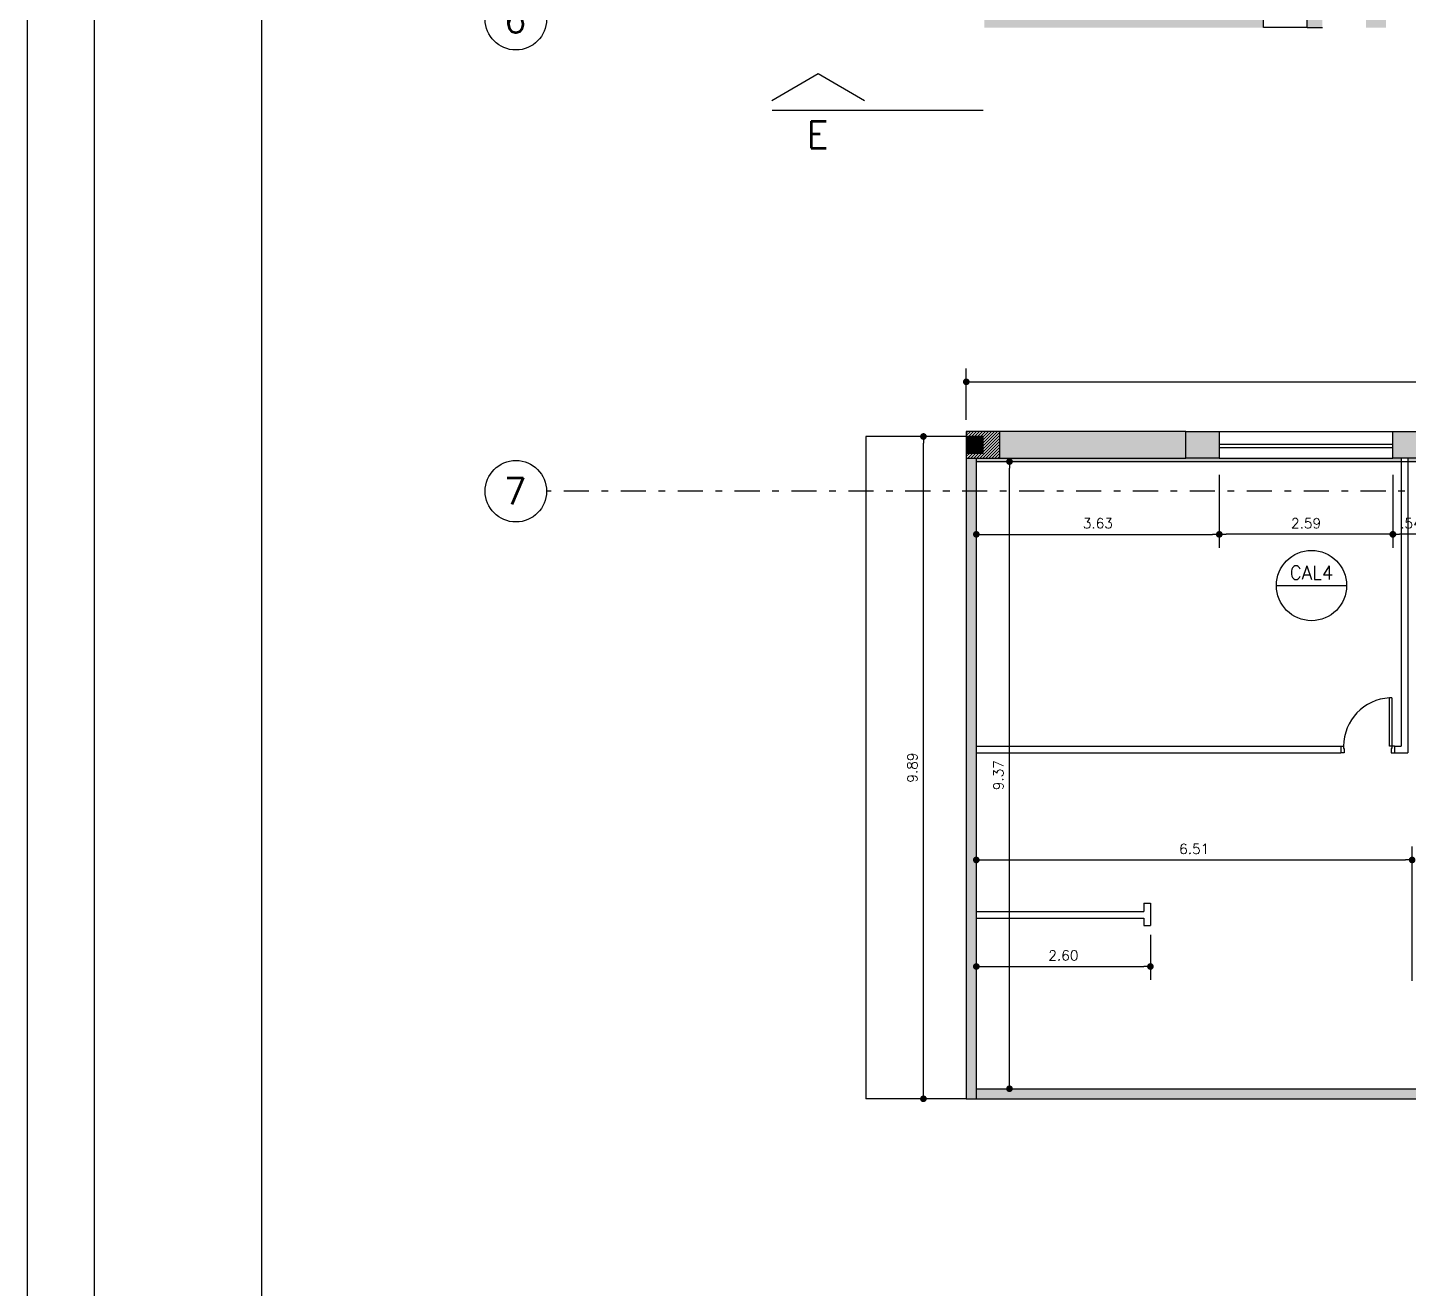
# Model space of a CAD drawing. Extents: x -14 to 107, y -33 to 53.
# Drawn here: x -13.7 to 6.92, y -2.83 to 16 of the extents above; entities that cross this region are included whole.
import ezdxf
from ezdxf.enums import TextEntityAlignment as Align

# ---------------------------------------------------------------- set-up
doc = ezdxf.new("R2010")
doc.units = 0
doc.header["$LTSCALE"] = 1.5
doc.header["$MEASUREMENT"] = 0
doc.linetypes.add('DASHDOT', pattern=[1, 0.5, -0.25, 0, -0.25])
doc.linetypes.add('HIDDEN', pattern=[0.375, 0.25, -0.125])
doc.layers.get('0').update_dxf_attribs({"linetype": 'CONTINUOUS'})
for name, color, linetype in [('A-PAREDE', 3, 'CONTINUOUS'), ('COTAS', 7, 'CONTINUOUS'), ('EIXOS', 32, 'DASHDOT'), ('N-HACHURA', 1, 'HIDDEN'), ('N-LNHVISTA', 7, 'CONTINUOUS'), ('N-NOTACOES', 6, 'CONTINUOUS'), ('PILAR', 7, 'CONTINUOUS'), ('PILARNOVO', 4, 'CONTINUOUS'), ('REVEST', 2, 'CONTINUOUS'), ('SOLID', 251, 'CONTINUOUS'), ('T-FOLHA', 7, 'CONTINUOUS')]:
    doc.layers.add(name, color=color, linetype=linetype)
doc.styles.add('COTA', font='romans.shx')
doc.styles.add('ROMANS', font='romans')
doc.dimstyles.new('DG060-1', dxfattribs={"dimscale": 0.1, "dimtxt": 1.5, "dimasz": 1, "dimexe": 2, "dimexo": 2.5, "dimgap": 0.9, "dimtad": 1, "dimzin": 4, "dimdsep": 46, "dimtxsty": 'COTA', "dimblk": 'DOT', "dimblk1": 'DOT', "dimblk2": 'DOT', "dimsah": 1, "dimcen": 0.09, "dimclrd": 1, "dimclre": 1, "dimclrt": 2, "dimadec": 0, "dimazin": 0, "dimtfac": 1, "dimtdec": 4, "dimtix": 1, "dimtmove": 2, "dimatfit": 3, "dimldrblk": 'DOT', "dimfxl": 1, "dimtvp": 2, "dimtolj": 1, "dimtzin": 0, "dimarcsym": 0})

# ---------------------------------------------------------------- blocks, each defined once
blk = doc.blocks.new('N-1115')
at = {"layer": 'N-NOTACOES'}
blk.add_line((-0.0315, 0), (0, 0), dxfattribs=at)
blk.add_lwpolyline([(-0.03155, 0.00146), (-0.02463, 0.00546), (-0.0177, 0.00146)], dxfattribs=at)
at = {"layer": 'N-NOTACOES', "style": 'ROMANS'}
blk.add_attdef('A', (-0.02637, -0.00565), '', height=0.004, dxfattribs=at)
blk = doc.blocks.new('EIXOE')
ref = blk.add_blockref('N-1115', (1.415, 14.767), dxfattribs=dict(xscale=-100, yscale=100, zscale=100, rotation=180))
ref.add_attrib('A', 'E', (-1.222, 15.333), dxfattribs={"layer": 'N-NOTACOES', "height": 0.4, "rotation": 180, "style": 'ROMANS', "text_generation_flag": 2})
blk = doc.blocks.new('DOT')
at = {"color": 0, "linetype": 'ByBlock'}
blk.add_line((-0.5, 0), (-1, 0), dxfattribs=at)
at = {"color": 0, "linetype": 'ByBlock', "const_width": 0.5}
blk.add_lwpolyline([(-0.25, 0, 1), (0.25, 0, 1)], format="xyb", close=True, dxfattribs=at)
blk = doc.blocks.new('*D118')
at = {"color": 1, "linetype": 'ByBlock'}
for p, q in [((0.071, 9.893), (-0.519, 9.893)), ((-0.319, 0.1), (-0.319, 9.793)), ((0.071, 0), (-0.519, 0))]:
    blk.add_line(p, q, dxfattribs=at)
at = {"color": 1, "linetype": 'ByBlock', "xscale": 0.1, "yscale": 0.1, "zscale": 0.1}
for p, rotation in [((-0.319, 9.893), 90), ((-0.319, 0), 270)]:
    blk.add_blockref('DOT', p, dxfattribs=dict(at, rotation=rotation))
at = {"color": 2, "linetype": 'ByBlock', "insert": (-0.484, 4.947), "char_height": 0.15, "attachment_point": 5, "rotation": 90, "style": 'COTA'}
blk.add_mtext('\\A1;9.89', dxfattribs=at)
blk = doc.blocks.new('*D119')
at = {"color": 1, "linetype": 'ByBlock'}
for p, q in [((0.321, 10.143), (0.321, 10.909)), ((20.153, 10.143), (20.153, 10.909)), ((0.421, 10.709), (20.053, 10.709))]:
    blk.add_line(p, q, dxfattribs=at)
at = {"color": 1, "linetype": 'ByBlock', "xscale": 0.1, "yscale": 0.1, "zscale": 0.1, "rotation": 180}
blk.add_blockref('DOT', (0.321, 10.709), dxfattribs=at)
at = {"color": 1, "linetype": 'ByBlock', "xscale": 0.1, "yscale": 0.1, "zscale": 0.1}
blk.add_blockref('DOT', (20.153, 10.709), dxfattribs=at)
at = {"color": 2, "linetype": 'ByBlock', "insert": (10.237, 10.874), "char_height": 0.15, "attachment_point": 5, "style": 'COTA'}
blk.add_mtext('\\A1;19.83', dxfattribs=at)
blk = doc.blocks.new('*D136')
at = {"color": 1, "linetype": 'ByBlock'}
for p, q in [((4.23, 16.658), (4.23, 16.299)), ((4.33, 16.499), (8.79, 16.499)), ((8.89, 16.185), (8.89, 16.699))]:
    blk.add_line(p, q, dxfattribs=at)
at = {"color": 1, "linetype": 'ByBlock', "xscale": 0.1, "yscale": 0.1, "zscale": 0.1, "rotation": 180}
blk.add_blockref('DOT', (4.23, 16.499), dxfattribs=at)
at = {"color": 1, "linetype": 'ByBlock', "xscale": 0.1, "yscale": 0.1, "zscale": 0.1}
blk.add_blockref('DOT', (8.89, 16.499), dxfattribs=at)
at = {"color": 2, "linetype": 'ByBlock', "insert": (6.082, 16.664), "char_height": 0.15, "attachment_point": 5, "style": 'COTA'}
blk.add_mtext('\\A1;4.66', dxfattribs=at)
blk = doc.blocks.new('N-1411')
at = {"layer": 'N-NOTACOES', "color": 1}
blk.add_line((-0.00525, 0), (0.00525, 0), dxfattribs=at)
blk.add_circle((0, 0), 0.00525, dxfattribs=at)
at = {"layer": 'N-NOTACOES', "color": 2, "style": 'ROMANS'}
for tag, p in [('ESQUADRIA', (0, 0.00192)), ('NUMERO', (0.00026, -0.00256))]:
    blk.add_attdef(tag, text='', height=0.002, dxfattribs=at).set_placement(p, align=Align.MIDDLE)
blk = doc.blocks.new('*D246')
at = {"color": 1, "linetype": 'ByBlock'}
for p, q in [((-0.61, -36.703), (-0.61, -37.79)), ((1.98, -36.703), (1.98, -37.79)), ((1.88, -37.59), (-0.51, -37.59))]:
    blk.add_line(p, q, dxfattribs=at)
at = {"color": 1, "linetype": 'ByBlock', "xscale": 0.1, "yscale": 0.1, "zscale": 0.1, "rotation": 180}
blk.add_blockref('DOT', (-0.61, -37.59), dxfattribs=at)
at = {"color": 1, "linetype": 'ByBlock', "xscale": 0.1, "yscale": 0.1, "zscale": 0.1}
blk.add_blockref('DOT', (1.98, -37.59), dxfattribs=at)
at = {"color": 2, "linetype": 'ByBlock', "insert": (0.685, -37.425), "char_height": 0.15, "attachment_point": 5, "style": 'COTA'}
blk.add_mtext('\\A1;2.59', dxfattribs=at)
blk = doc.blocks.new('*D247')
at = {"color": 1, "linetype": 'ByBlock'}
for p, q in [((1.983, -36.703), (1.983, -37.79)), ((2.52, -36.703), (2.52, -37.79)), ((2.42, -37.59), (2.083, -37.59))]:
    blk.add_line(p, q, dxfattribs=at)
at = {"color": 1, "linetype": 'ByBlock', "xscale": 0.1, "yscale": 0.1, "zscale": 0.1, "rotation": 180}
blk.add_blockref('DOT', (1.983, -37.59), dxfattribs=at)
at = {"color": 1, "linetype": 'ByBlock', "xscale": 0.1, "yscale": 0.1, "zscale": 0.1}
blk.add_blockref('DOT', (2.52, -37.59), dxfattribs=at)
at = {"color": 2, "linetype": 'ByBlock', "insert": (2.252, -37.425), "char_height": 0.15, "attachment_point": 5, "style": 'COTA'}
blk.add_mtext('\\A1;.54', dxfattribs=at)
blk = doc.blocks.new('*D257')
at = {"color": 1, "linetype": 'ByBlock'}
for p, q in [((-4.24, -42.204), (-4.24, -42.254)), ((2.27, -44.261), (2.27, -42.254)), ((-4.14, -42.454), (2.17, -42.454))]:
    blk.add_line(p, q, dxfattribs=at)
at = {"color": 1, "linetype": 'ByBlock', "xscale": 0.1, "yscale": 0.1, "zscale": 0.1, "rotation": 180}
blk.add_blockref('DOT', (-4.24, -42.454), dxfattribs=at)
at = {"color": 1, "linetype": 'ByBlock', "xscale": 0.1, "yscale": 0.1, "zscale": 0.1}
blk.add_blockref('DOT', (2.27, -42.454), dxfattribs=at)
at = {"color": 2, "linetype": 'ByBlock', "insert": (-0.985, -42.289), "char_height": 0.15, "attachment_point": 5, "style": 'COTA'}
blk.add_mtext('\\A1;6.51', dxfattribs=at)
blk = doc.blocks.new('*D312')
at = {"color": 1, "linetype": 'ByBlock'}
for p, q in [((0.721, 9.518), (1.166, 9.518)), ((0.966, 0.25), (0.966, 9.418)), ((0.721, 0.15), (1.166, 0.15))]:
    blk.add_line(p, q, dxfattribs=at)
at = {"color": 1, "linetype": 'ByBlock', "xscale": 0.1, "yscale": 0.1, "zscale": 0.1}
for p, rotation in [((0.966, 9.518), 90), ((0.966, 0.15), 270)]:
    blk.add_blockref('DOT', p, dxfattribs=dict(at, rotation=rotation))
at = {"color": 2, "linetype": 'ByBlock', "insert": (0.801, 4.834), "char_height": 0.15, "attachment_point": 5, "rotation": 90, "style": 'COTA'}
blk.add_mtext('\\A1;9.37', dxfattribs=at)
blk = doc.blocks.new('*D313')
at = {"color": 1, "linetype": 'ByBlock'}
for p, q in [((4.1, 9.318), (4.1, 8.231)), ((0.471, 9.268), (0.471, 8.231)), ((0.571, 8.431), (4, 8.431))]:
    blk.add_line(p, q, dxfattribs=at)
at = {"color": 1, "linetype": 'ByBlock', "xscale": 0.1, "yscale": 0.1, "zscale": 0.1, "rotation": 180}
blk.add_blockref('DOT', (0.471, 8.431), dxfattribs=at)
at = {"color": 1, "linetype": 'ByBlock', "xscale": 0.1, "yscale": 0.1, "zscale": 0.1}
blk.add_blockref('DOT', (4.1, 8.431), dxfattribs=at)
at = {"color": 2, "linetype": 'ByBlock', "insert": (2.286, 8.596), "char_height": 0.15, "attachment_point": 5, "style": 'COTA'}
blk.add_mtext('\\A1;3.63', dxfattribs=at)
blk = doc.blocks.new('*D319')
at = {"color": 1, "linetype": 'ByBlock'}
for p, q in [((0.471, 2.45), (0.471, 1.776)), ((3.071, 2.45), (3.071, 1.776)), ((0.571, 1.976), (2.971, 1.976))]:
    blk.add_line(p, q, dxfattribs=at)
at = {"color": 1, "linetype": 'ByBlock', "xscale": 0.1, "yscale": 0.1, "zscale": 0.1, "rotation": 180}
blk.add_blockref('DOT', (0.471, 1.976), dxfattribs=at)
at = {"color": 1, "linetype": 'ByBlock', "xscale": 0.1, "yscale": 0.1, "zscale": 0.1}
blk.add_blockref('DOT', (3.071, 1.976), dxfattribs=at)
at = {"color": 2, "linetype": 'ByBlock', "insert": (1.771, 2.141), "char_height": 0.15, "attachment_point": 5, "style": 'COTA'}
blk.add_mtext('\\A1;2.60', dxfattribs=at)

msp = doc.modelspace()

# ---------------------------------------------------------------- hatches: boundary and pattern name
at = {"layer": 'N-HACHURA', "linetype": 'ByBlock'}
h = msp.add_hatch(dxfattribs=at)
h.set_pattern_fill('ANSI31', color=256, scale=0.01, style=0)
h.set_pattern_definition([(45, (0.321, -0.106876), (-0.02245064, 0.02245064), [])])
h.paths.add_polyline_path([(0.821, 9.9681), (0.321, 9.9681), (0.321, 9.8931), (0.571, 9.8931), (0.571, 9.6431), (0.321, 9.6431), (0.321, 9.5681), (0.821, 9.5681)])
at = {"layer": 'PILAR', "linetype": 'ByBlock'}
msp.add_hatch(color=256, dxfattribs=at).paths.add_polyline_path([(0.571, 9.8931), (0.321, 9.8931), (0.321, 9.6431), (0.571, 9.6431)])
at = {"layer": 'SOLID'}
h = msp.add_hatch(color=256, dxfattribs=at)
h.paths.add_polyline_path([(1.537, 16.7), (1.637, 16.7), (1.637, 16.9), (1.1762, 16.9), (1.1762, 16.7), (0.94, 16.7), (0.94, 16.9), (0.59, 16.9), (0.59, 16.1501), (4.76, 16.1501), (4.76, 16.3), (1.537, 16.3)])
h.paths.add_polyline_path([(4.76, 16.1501), (0.59, 16.1501), (0.59, 16), (4.76, 16)])
h.paths.add_polyline_path([(5.64, 16.1501), (5.41, 16.1501), (5.41, 16), (5.64, 16)])
h.paths.add_polyline_path([(5.64, 16.3), (5.41, 16.3), (5.41, 16.1501), (5.64, 16.1501)])
h.paths.add_polyline_path([(6.59, 16.1501), (6.29, 16.1501), (6.29, 16), (6.59, 16)])
h.paths.add_polyline_path([(6.59, 16.3), (6.29, 16.3), (6.29, 16.1501), (6.59, 16.1501)])
h.paths.add_polyline_path([(7.96, 16.1501), (7.24, 16.1501), (7.24, 16), (7.96, 16)])
h.paths.add_polyline_path([(7.96, 16.3), (7.54, 16.3), (7.24, 16.3), (7.24, 16.1501), (7.96, 16.1501)])
for points in [[(3.6005, 9.9681), (0.821, 9.9681), (0.821, 9.5681), (3.6005, 9.5681)], [(4.1005, 9.9681), (4.0966, 9.9681), (3.6005, 9.9681), (3.6005, 9.5681), (4.1005, 9.5681)], [(7.231, 9.9681), (6.691, 9.9681), (6.691, 9.5681), (7.231, 9.5681)], [(0.471, 9.5681), (0.321, 9.5681), (0.321, 9.0751), (0.471, 9.0751)], [(6.8175, 9.5681), (6.691, 9.5681), (4.1005, 9.5681), (3.6005, 9.5681), (0.821, 9.5681), (0.471, 9.5681), (0.471, 9.5181), (6.8175, 9.5181)], [(10.0475, 9.5681), (9.8242, 9.5681), (7.231, 9.5681), (6.9175, 9.5681), (6.9175, 9.5181), (10.0475, 9.5181)], [(0.321, 0.15), (0.321, 0), (0.471, 0), (0.471, 0.15), (0.471, 9.0751), (0.321, 9.0751)], [(0.471, 0.15), (0.471, 0), (11.761, 0), (11.761, 0.15)]]:
    msp.add_hatch(color=256, dxfattribs=at).paths.add_polyline_path(points)

# ---------------------------------------------------------------- linework, layer by layer
for p, q in [((6.6425, 5.2681), (6.6425, 5.9881)), ((6.6775, 5.9881), (6.6425, 5.9881)), ((6.6775, 5.9881), (6.6775, 5.2331)), ((5.9175, 5.2681), (5.9575, 5.2681)), ((5.9675, 5.1681), (5.9175, 5.1681)), ((5.9575, 5.2681), (5.9575, 5.2331)), ((5.9575, 5.2331), (5.9675, 5.2331)), ((5.9675, 5.2331), (5.9675, 5.1681)), ((6.7175, 5.2681), (6.6425, 5.2681)), ((6.6675, 5.2331), (6.6675, 5.1681)), ((6.6775, 5.2331), (6.6675, 5.2331)), ((6.6675, 5.1681), (6.7175, 5.1681))]:
    msp.add_line(p, q)
at = {"color": 1}
msp.add_arc((6.6775, 5.2681), 0.72, 92.78302, 180, dxfattribs=at)
at = {"layer": 'A-PAREDE'}
for p, q in [((4.76, 16), (4.76, 16.3)), ((5.41, 16), (5.41, 16.3)), ((5.41, 16), (5.64, 16)), ((3.6005, 9.9681), (0.8249, 9.9681)), ((0.321, 9.8931), (0.321, 0.15)), ((0.471, 9.5681), (0.471, 0.15)), ((0.471, 9.5181), (10.2242, 9.5181)), ((0.821, 9.5681), (3.6005, 9.5681)), ((6.8175, 9.5681), (6.8175, 5.2681)), ((6.9175, 9.5681), (6.9175, 5.1681)), ((0.471, 5.2681), (5.9175, 5.2681)), ((0.471, 5.1681), (5.9175, 5.1681)), ((5.9175, 5.2681), (5.9175, 5.1681)), ((6.7175, 5.2681), (6.7175, 5.1681)), ((6.7175, 5.2681), (6.8175, 5.2681)), ((6.7175, 5.2681), (6.7175, 5.1681)), ((6.7175, 5.1681), (6.9175, 5.1681)), ((2.971, 2.92), (3.071, 2.92)), ((2.971, 2.92), (2.971, 2.8)), ((3.071, 2.92), (3.071, 2.59)), ((0.471, 2.8), (2.971, 2.8)), ((0.471, 2.7), (2.971, 2.7)), ((2.971, 2.7), (2.971, 2.59)), ((2.971, 2.59), (3.071, 2.59)), ((0.321, 0.15), (0.321, 0)), ((0.321, 0), (87.0425, 0)), ((0.471, 0.15), (11.761, 0.15))]:
    msp.add_line(p, q, dxfattribs=at)
at = {"layer": 'A-PAREDE', "color": 2}
for p, q in [((4.0966, 9.9681), (6.6898, 9.9681)), ((4.1005, 9.5681), (6.6937, 9.5681))]:
    msp.add_line(p, q, dxfattribs=at)
at = {"layer": 'A-PAREDE', "color": 1}
for p, q in [((4.1005, 9.7788), (6.691, 9.7788)), ((4.1005, 9.7288), (6.691, 9.7288))]:
    msp.add_line(p, q, dxfattribs=at)
at = {"layer": 'EIXOS', "ltscale": 0.5}
msp.add_line((78.8353, 9.0751), (-5.9475, 9.0751), dxfattribs=at)
at = {"layer": 'EIXOS', "linetype": 'Continuous'}
for centre in [(-6.4066, 16.125), (-6.4066, 9.0751)]:
    msp.add_circle(centre, 0.4592, dxfattribs=at)
at = {"layer": 'N-LNHVISTA'}
for p, q in [((5.41, 16), (4.76, 16)), ((0.321, 9.8931), (-1.179, 9.8931)), ((-1.179, 9.8931), (-1.179, 0)), ((0.321, 0), (-1.179, 0)), ((0.321, 0), (-1.179, 0))]:
    msp.add_line(p, q, dxfattribs=at)
at = {"layer": 'PILAR'}
msp.add_lwpolyline([(0.321, 9.6431), (0.571, 9.6431), (0.571, 9.8931), (0.321, 9.8931)], close=True, dxfattribs=at)
at = {"layer": 'PILARNOVO'}
msp.add_lwpolyline([(0.321, 9.5681), (0.821, 9.5681), (0.821, 9.9681), (0.321, 9.9681)], close=True, dxfattribs=at)
at = {"layer": 'REVEST', "color": 3}
for p, q in [((6.691, 9.5681), (6.691, 9.9681)), ((6.691, 9.9681), (7.231, 9.9681)), ((7.231, 9.5681), (6.691, 9.5681))]:
    msp.add_line(p, q, dxfattribs=at)
msp.add_lwpolyline([(4.1005, 9.5681), (3.6005, 9.5681), (3.6005, 9.9681), (4.1005, 9.9681)], close=True, dxfattribs=at)
at = {"layer": 'SOLID'}
msp.add_line((0.471, 0.15), (0.471, 0), dxfattribs=at)
at = {"layer": 'T-FOLHA', "color": 1}
msp.add_lwpolyline([(-13.699, -33.2871), (-13.699, 52.8129), (107.201, 52.8129), (107.201, -33.2871)], close=True, dxfattribs=at)
at = {"layer": 'T-FOLHA', "color": 2}
msp.add_lwpolyline([(-12.699, -32.2871), (-12.699, 51.8129), (106.201, 51.8129), (106.201, -32.2871)], close=True, dxfattribs=at)
at = {"layer": 'T-FOLHA', "color": 3}
msp.add_lwpolyline([(-10.199, 50.4912), (105.201, 50.4912), (105.201, -30.6831), (-10.199, -30.6831), (-10.199, 50.4912)], dxfattribs=at)

# ---------------------------------------------------------------- block references
at = {"layer": 'A-PAREDE', "xscale": -1, "rotation": 180}
msp.add_blockref('EIXOE', (-0.8436, 29.5347), dxfattribs=at)
at = {"layer": 'N-LNHVISTA', "xscale": 100, "yscale": 100, "zscale": 100}
msp.add_blockref('N-1411', (5.477, 7.6663), dxfattribs=at).add_auto_attribs({'ESQUADRIA': 'CAL4'})

# ---------------------------------------------------------------- texts
at = {"layer": 'EIXOS', "color": 2, "style": 'ROMANS'}
for s, p in [('6', (-6.5884, 15.9248)), ('7', (-6.5884, 8.8749))]:
    msp.add_text(s, height=0.4, dxfattribs=at).set_placement(p)

# ---------------------------------------------------------------- dimensions: what is measured, and where the dimension line sits
at = {"layer": 'A-PAREDE'}
for base, p1, p2, picture, middle in [((4.1005, 8.4313), (6.691, 9.5681), (4.1005, 9.5681), '*D246', (5.3957, 8.5963)), ((6.6937, 8.4313), (7.231, 9.5681), (6.6937, 9.5681), '*D247', (6.9623, 8.5963)), ((6.981, 3.5675), (0.471, 3.5675), (6.981, 1.51), '*D257', (3.726, 3.7325))]:
    dim = msp.add_linear_dim(base=base, p1=p1, p2=p2, dimstyle='DG060-1', dxfattribs=at)
    dim.commit()
    dim.dimension.update_dxf_attribs({"geometry": picture, "text_midpoint": middle, "insert": (4.7105, 46.0214)})
at = {"layer": 'COTAS'}
dim = msp.add_linear_dim(base=(8.89, 16.4987), p1=(4.23, 16.9082), p2=(8.89, 15.9354), dimstyle='DG060-1', dxfattribs=at)
dim.commit()
dim.dimension.update_dxf_attribs({"geometry": '*D136', "text_midpoint": (6.0821, 16.6637), "dimtype": 160})
dim = msp.add_linear_dim(base=(20.1526, 10.7092), p1=(0.321, 9.8931), p2=(20.1526, 9.8931), dimstyle='DG060-1', dxfattribs=at)
dim.commit()
dim.dimension.update_dxf_attribs({"geometry": '*D119', "text_midpoint": (10.2368, 10.8742)})
dim = msp.add_linear_dim(base=(-0.3185, 9.8931), p1=(0.321, 0), p2=(0.321, 9.8931), angle=90, dimstyle='DG060-1', dxfattribs=at)
dim.commit()
dim.dimension.update_dxf_attribs({"geometry": '*D118', "text_midpoint": (-0.4835, 4.9466)})
at = {"layer": 'N-NOTACOES'}
dim = msp.add_linear_dim(base=(0.9655, 9.5181), p1=(0.471, 0.15), p2=(0.471, 9.5181), angle=90, dimstyle='DG060-1', dxfattribs=at)
dim.commit()
dim.dimension.update_dxf_attribs({"geometry": '*D312', "text_midpoint": (0.8005, 4.8341)})
at = {"layer": 'SOLID'}
for base, p1, p2, picture, middle in [((4.1005, 8.4313), (0.471, 9.5181), (4.1005, 9.5681), '*D313', (2.2857, 8.5963)), ((3.071, 1.976), (0.471, 2.7), (3.071, 2.7), '*D319', (1.771, 2.141))]:
    dim = msp.add_linear_dim(base=base, p1=p1, p2=p2, dimstyle='DG060-1', dxfattribs=at)
    dim.commit()
    dim.dimension.update_dxf_attribs({"geometry": picture, "text_midpoint": middle})

doc.saveas('drawing.dxf')
